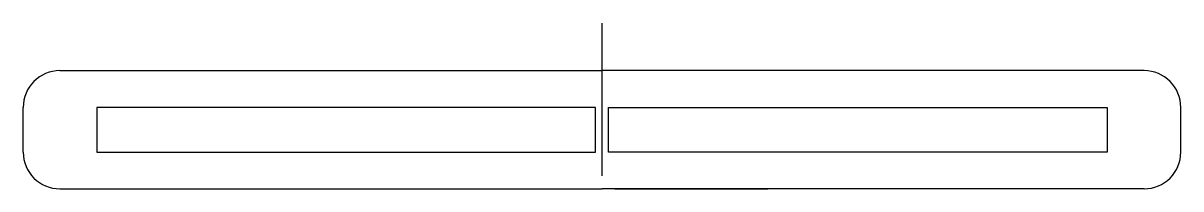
# Model space of a CAD drawing. Header units: millimetres. Extents: x -79 to 79, y 0 to 22.
import ezdxf

# ---------------------------------------------------------------- set-up
doc = ezdxf.new("R2010")
doc.units = ezdxf.units.MM
doc.layers.get('0').update_dxf_attribs({"linetype": 'CONTINUOUS'})

msp = doc.modelspace()

# ---------------------------------------------------------------- linework, layer by layer
for p, q in [((0, 1.75), (0, 22.5)), ((-73.58, 16.05), (0, 16.05)), ((73.58, 16.05), (0, 16.05)), ((-78.58, 5), (-78.58, 11.05)), ((78.58, 5), (78.58, 11.05)), ((1.75, 0), (22.5, 0)), ((-73.58, 0), (0, 0)), ((73.58, 0), (0, 0))]:
    msp.add_line(p, q)
for points in [[(-68.58, 11.05), (-68.58, 5), (-0.9, 5), (-0.9, 11.05)], [(68.58, 11.05), (68.58, 5), (0.9, 5), (0.9, 11.05)]]:
    msp.add_lwpolyline(points, close=True)
for centre, start, end in [((-73.58, 11.05), 90, 180), ((73.58, 11.05), 0, 90), ((-73.58, 5), 180, 270), ((73.58, 5), -90, 0)]:
    msp.add_arc(centre, 5, start, end)

doc.saveas('drawing.dxf')
